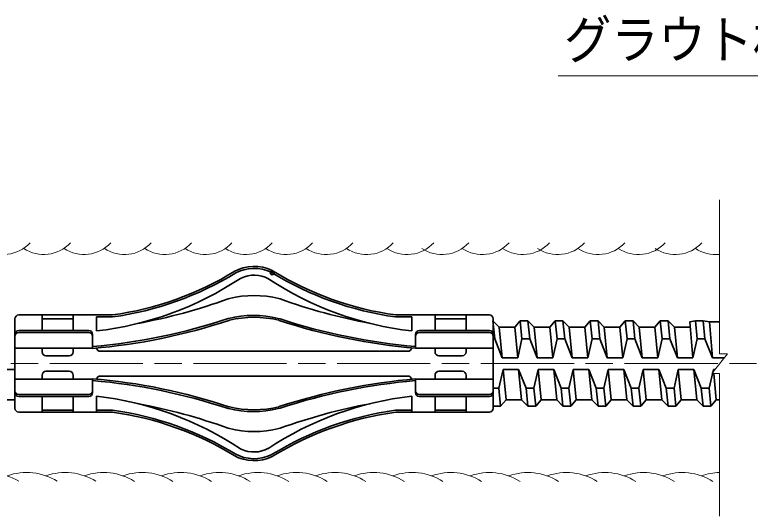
# Model space of a CAD drawing. Units: millimetres at full size, sheet at 1:2; details may follow other scales. Extents: x 2129 to 3811, y 1526 to 2714.
# Drawn here: x 2614 to 2803.4, y 2392.8 to 2521.9 of the extents above; entities that cross this region are included whole.
import ezdxf
from ezdxf.enums import TextEntityAlignment as Align

# ---------------------------------------------------------------- set-up
doc = ezdxf.new("R2010")
doc.units = ezdxf.units.MM
doc.header["$LTSCALE"] = 2
doc.header["$PDMODE"] = 32
doc.header["$PDSIZE"] = 1
doc.linetypes.add('CHAIN', pattern=[18.5, 12, -1.5, 3.5, -1.5])
for name, color, linetype, lineweight in [('1 外形線', 7, 'Continuous', 35), ('2 細い実線', 3, 'Continuous', 20), ('4中心線', 1, 'CHAIN', 15), ('6寸法線', 4, 'Continuous', 13)]:
    doc.layers.add(name, color=color, linetype=linetype, lineweight=lineweight)
doc.styles.add('ＭＳ Ｐゴシック', font='')
doc.styles.get('ＭＳ Ｐゴシック').set_extended_font_data('MS PGothic')

msp = doc.modelspace()

# ---------------------------------------------------------------- linework, layer by layer
at = {"layer": '1 外形線'}
for p, q in [((2680.359, 2455.507), (2680.088, 2455.639)), ((2680.305, 2456.089), (2680.62, 2455.934)), ((2672.37, 2454.154), (2672.168, 2454.059)), ((2669, 2448.773), (2669.314, 2448.887)), ((2682.376, 2448.781), (2682.062, 2448.887)), ((2614.103, 2443.641), (2614.103, 2420.641)), ((2639.188, 2444.641), (2615.103, 2444.641)), ((2639.188, 2444.641), (2615.103, 2444.641)), ((2621.103, 2440.641), (2621.103, 2444.641)), ((2629.103, 2443.641), (2621.103, 2443.641)), ((2629.103, 2440.641), (2629.103, 2444.641)), ((2639.188, 2444.141), (2635.103, 2444.141)), ((2635.103, 2443.699), (2635.103, 2444.141)), ((2635.103, 2443.699), (2635.103, 2441.544)), ((2668.992, 2443.73), (2669.129, 2443.748)), ((2669.178, 2443.258), (2669.314, 2443.274)), ((2682.365, 2443.648), (2681.877, 2443.748)), ((2682.18, 2443.235), (2682.062, 2443.274)), ((2712.119, 2444.146), (2716.273, 2444.146)), ((2712.188, 2444.641), (2736.273, 2444.641)), ((2716.273, 2444.146), (2716.273, 2440.533)), ((2722.273, 2440.641), (2722.273, 2444.641)), ((2722.273, 2443.641), (2730.273, 2443.641)), ((2730.273, 2440.641), (2730.273, 2444.641)), ((2737.273, 2443.641), (2737.273, 2420.641)), ((2635.103, 2441.544), (2635.103, 2440.529)), ((2716.273, 2441.544), (2716.273, 2440.533)), ((2737.167, 2443.098), (2738.784, 2441.498)), ((2737.642, 2438.481), (2737.167, 2443.098)), ((2742.797, 2441.498), (2738.784, 2441.498)), ((2739.548, 2433.631), (2738.784, 2441.498)), ((2744.191, 2443.098), (2742.797, 2441.498)), ((2743.562, 2433.631), (2742.797, 2441.498)), ((2746.191, 2443.098), (2744.191, 2443.098)), ((2744.666, 2438.48), (2744.191, 2443.098)), ((2746.191, 2443.098), (2747.807, 2441.498)), ((2746.666, 2438.481), (2746.191, 2443.098)), ((2751.821, 2441.498), (2747.807, 2441.497)), ((2748.572, 2433.631), (2747.807, 2441.498)), ((2753.215, 2443.098), (2751.821, 2441.498)), ((2752.585, 2433.631), (2751.821, 2441.498)), ((2753.689, 2438.48), (2753.215, 2443.098)), ((2755.214, 2443.097), (2753.215, 2443.098)), ((2755.214, 2443.097), (2756.831, 2441.497)), ((2755.69, 2438.48), (2755.214, 2443.097)), ((2760.844, 2441.497), (2756.831, 2441.497)), ((2757.595, 2433.631), (2756.831, 2441.497)), ((2762.238, 2443.098), (2760.844, 2441.497)), ((2761.609, 2433.631), (2760.844, 2441.497)), ((2762.713, 2438.479), (2762.238, 2443.098)), ((2764.238, 2443.097), (2762.238, 2443.098)), ((2764.713, 2438.48), (2764.238, 2443.097)), ((2764.238, 2443.097), (2765.855, 2441.497)), ((2766.619, 2433.631), (2765.855, 2441.497)), ((2769.868, 2441.497), (2765.855, 2441.497)), ((2771.262, 2443.097), (2769.868, 2441.497)), ((2770.633, 2433.63), (2769.868, 2441.497)), ((2771.737, 2438.479), (2771.262, 2443.097)), ((2773.262, 2443.097), (2771.262, 2443.097)), ((2773.737, 2438.48), (2773.262, 2443.097)), ((2773.262, 2443.097), (2774.879, 2441.497)), ((2778.892, 2441.497), (2774.878, 2441.497)), ((2775.643, 2433.63), (2774.879, 2441.497)), ((2780.286, 2443.097), (2778.892, 2441.497)), ((2779.656, 2433.63), (2778.892, 2441.497)), ((2782.286, 2443.097), (2780.286, 2443.097)), ((2780.761, 2438.479), (2780.286, 2443.097)), ((2782.761, 2438.48), (2782.286, 2443.097)), ((2782.286, 2443.097), (2783.902, 2441.497)), ((2784.666, 2433.63), (2783.902, 2441.497)), ((2787.916, 2441.497), (2783.902, 2441.497)), ((2789.309, 2443.097), (2787.916, 2442.879)), ((2788.68, 2433.63), (2787.916, 2442.879)), ((2791.309, 2443.097), (2789.309, 2443.097)), ((2789.784, 2438.479), (2789.309, 2443.097)), ((2791.785, 2438.48), (2791.309, 2443.097)), ((2791.309, 2443.097), (2792.926, 2442.879)), ((2793.69, 2433.63), (2792.926, 2442.879)), ((2795.546, 2442.879), (2792.926, 2442.879)), ((2633.103, 2440.641), (2615.103, 2440.641)), ((2633.103, 2440.141), (2615.103, 2440.141)), ((2634.103, 2439.641), (2634.103, 2436.141)), ((2717.273, 2439.641), (2717.273, 2436.141)), ((2718.273, 2440.641), (2736.273, 2440.641)), ((2718.273, 2440.141), (2736.273, 2440.141)), ((2737.642, 2438.481), (2739.548, 2433.631)), ((2744.666, 2438.48), (2743.562, 2433.631)), ((2744.666, 2438.48), (2746.666, 2438.481)), ((2746.666, 2438.481), (2748.572, 2433.631)), ((2753.689, 2438.48), (2752.585, 2433.631)), ((2753.689, 2438.48), (2755.69, 2438.48)), ((2755.69, 2438.48), (2757.595, 2433.631)), ((2762.713, 2438.479), (2761.609, 2433.631)), ((2762.713, 2438.479), (2764.713, 2438.48)), ((2764.713, 2438.48), (2766.619, 2433.631)), ((2771.737, 2438.479), (2770.633, 2433.63)), ((2771.737, 2438.479), (2773.737, 2438.48)), ((2773.737, 2438.48), (2775.643, 2433.63)), ((2780.761, 2438.479), (2779.656, 2433.63)), ((2780.761, 2438.479), (2782.761, 2438.48)), ((2782.761, 2438.48), (2784.666, 2433.63)), ((2789.784, 2438.479), (2788.68, 2433.63)), ((2789.784, 2438.479), (2791.785, 2438.48)), ((2791.785, 2438.48), (2793.69, 2433.63)), ((2634.103, 2436.141), (2614.103, 2436.141)), ((2621.103, 2435.141), (2621.103, 2436.141)), ((2629.103, 2436.141), (2629.103, 2435.141)), ((2717.273, 2436.141), (2737.273, 2436.141)), ((2722.273, 2436.141), (2722.273, 2435.141)), ((2730.273, 2435.141), (2730.273, 2436.141)), ((2628.103, 2434.141), (2622.103, 2434.141)), ((2675.688, 2435.294), (2636.103, 2435.294)), ((2675.688, 2435.294), (2715.273, 2435.294)), ((2723.273, 2434.141), (2729.273, 2434.141)), ((2743.562, 2433.631), (2739.548, 2433.631)), ((2752.585, 2433.631), (2748.572, 2433.631)), ((2761.609, 2433.631), (2757.595, 2433.631)), ((2770.633, 2433.63), (2766.619, 2433.63)), ((2779.656, 2433.63), (2775.643, 2433.63)), ((2788.68, 2433.63), (2784.667, 2433.63)), ((2796.743, 2433.63), (2793.69, 2433.63)), ((2614.103, 2430.628), (2610.993, 2430.628)), ((2628.103, 2430.141), (2622.103, 2430.141)), ((2723.273, 2430.141), (2729.273, 2430.141)), ((2738.692, 2425.781), (2739.796, 2430.63)), ((2743.809, 2430.631), (2739.795, 2430.63)), ((2740.56, 2422.798), (2739.796, 2430.63)), ((2744.574, 2422.797), (2743.809, 2430.631)), ((2745.715, 2425.781), (2743.809, 2430.631)), ((2747.715, 2425.78), (2748.82, 2430.63)), ((2752.833, 2430.63), (2748.819, 2430.63)), ((2749.584, 2422.797), (2748.82, 2430.63)), ((2753.597, 2422.797), (2752.833, 2430.63)), ((2754.739, 2425.781), (2752.833, 2430.63)), ((2756.739, 2425.78), (2757.843, 2430.63)), ((2758.608, 2422.797), (2757.843, 2430.63)), ((2761.857, 2430.63), (2757.843, 2430.63)), ((2762.621, 2422.797), (2761.857, 2430.63)), ((2763.763, 2425.78), (2761.857, 2430.63)), ((2765.763, 2425.78), (2766.867, 2430.63)), ((2767.631, 2422.797), (2766.867, 2430.63)), ((2770.88, 2430.63), (2766.867, 2430.63)), ((2771.645, 2422.797), (2770.88, 2430.63)), ((2772.786, 2425.78), (2770.88, 2430.63)), ((2774.786, 2425.78), (2775.891, 2430.63)), ((2779.904, 2430.63), (2775.89, 2430.63)), ((2776.655, 2422.797), (2775.891, 2430.63)), ((2780.668, 2422.797), (2779.904, 2430.63)), ((2781.81, 2425.78), (2779.904, 2430.63)), ((2783.81, 2425.779), (2784.914, 2430.629)), ((2788.928, 2430.63), (2784.914, 2430.629)), ((2785.679, 2422.797), (2784.914, 2430.629)), ((2789.692, 2422.797), (2788.928, 2430.63)), ((2790.834, 2425.78), (2788.928, 2430.63)), ((2792.834, 2425.78), (2793.938, 2430.629)), ((2794.351, 2430.629), (2793.938, 2430.629)), ((2634.103, 2428.141), (2614.103, 2428.141)), ((2621.103, 2428.141), (2621.103, 2429.141)), ((2629.103, 2429.141), (2629.103, 2428.141)), ((2634.103, 2428.141), (2634.112, 2428.246)), ((2634.103, 2428.141), (2634.103, 2424.641)), ((2675.688, 2428.914), (2636.103, 2428.914)), ((2675.688, 2428.914), (2715.273, 2428.914)), ((2717.273, 2428.141), (2717.27, 2428.177)), ((2717.273, 2428.141), (2737.273, 2428.141)), ((2717.273, 2428.141), (2717.273, 2424.641)), ((2722.273, 2429.141), (2722.273, 2428.141)), ((2730.273, 2428.141), (2730.273, 2429.141)), ((2794.703, 2422.797), (2794.021, 2429.62)), ((2737.273, 2425.781), (2738.692, 2425.781)), ((2739.166, 2421.198), (2738.692, 2425.781)), ((2745.715, 2425.781), (2747.715, 2425.78)), ((2746.19, 2421.198), (2745.715, 2425.781)), ((2748.19, 2421.198), (2747.715, 2425.78)), ((2755.214, 2421.198), (2754.739, 2425.781)), ((2754.739, 2425.781), (2756.739, 2425.78)), ((2757.214, 2421.197), (2756.739, 2425.78)), ((2764.238, 2421.198), (2763.763, 2425.78)), ((2763.763, 2425.78), (2765.763, 2425.78)), ((2766.238, 2421.197), (2765.763, 2425.78)), ((2772.786, 2425.78), (2774.786, 2425.78)), ((2773.262, 2421.198), (2772.786, 2425.78)), ((2775.261, 2421.197), (2774.786, 2425.78)), ((2782.285, 2421.197), (2781.81, 2425.78)), ((2781.81, 2425.78), (2783.81, 2425.779)), ((2784.285, 2421.197), (2783.81, 2425.779)), ((2791.309, 2421.197), (2790.834, 2425.78)), ((2790.834, 2425.78), (2792.834, 2425.78)), ((2793.309, 2421.197), (2792.834, 2425.78)), ((2614.103, 2422.795), (2611.758, 2422.796)), ((2633.103, 2424.141), (2615.103, 2424.141)), ((2633.103, 2423.641), (2615.103, 2423.641)), ((2621.103, 2423.641), (2621.103, 2419.641)), ((2629.103, 2423.641), (2629.103, 2419.641)), ((2635.103, 2423.753), (2635.103, 2419.641)), ((2716.273, 2423.749), (2716.273, 2419.641)), ((2718.273, 2424.141), (2736.273, 2424.141)), ((2718.273, 2423.641), (2736.273, 2423.641)), ((2722.273, 2423.641), (2722.273, 2419.641)), ((2730.273, 2423.641), (2730.273, 2419.641)), ((2739.166, 2421.198), (2740.56, 2422.798)), ((2744.574, 2422.797), (2740.56, 2422.798)), ((2746.19, 2421.198), (2744.574, 2422.797)), ((2748.19, 2421.198), (2749.584, 2422.797)), ((2753.597, 2422.797), (2749.584, 2422.797)), ((2755.214, 2421.198), (2753.597, 2422.797)), ((2757.214, 2421.197), (2758.608, 2422.797)), ((2762.621, 2422.797), (2758.607, 2422.797)), ((2764.238, 2421.198), (2762.621, 2422.797)), ((2766.238, 2421.197), (2767.631, 2422.797)), ((2771.645, 2422.797), (2767.631, 2422.797)), ((2773.262, 2421.198), (2771.645, 2422.797)), ((2775.261, 2421.197), (2776.655, 2422.797)), ((2780.668, 2422.797), (2776.655, 2422.797)), ((2782.285, 2421.197), (2780.668, 2422.797)), ((2784.285, 2421.197), (2785.679, 2422.797)), ((2789.692, 2422.797), (2785.679, 2422.797)), ((2791.309, 2421.197), (2789.692, 2422.797)), ((2793.309, 2421.197), (2794.703, 2422.797)), ((2795.545, 2422.797), (2794.702, 2422.797)), ((2668.992, 2420.553), (2669.129, 2420.535)), ((2669.178, 2421.024), (2669.314, 2421.009)), ((2682.365, 2420.634), (2681.877, 2420.535)), ((2682.18, 2421.047), (2682.062, 2421.009)), ((2739.166, 2421.198), (2737.166, 2421.198)), ((2748.19, 2421.198), (2746.19, 2421.198)), ((2757.214, 2421.197), (2755.214, 2421.198)), ((2766.238, 2421.197), (2764.238, 2421.198)), ((2775.261, 2421.197), (2773.262, 2421.198)), ((2784.285, 2421.197), (2782.285, 2421.197)), ((2793.309, 2421.197), (2791.309, 2421.197)), ((2639.188, 2419.641), (2615.103, 2419.641)), ((2629.103, 2420.141), (2621.103, 2420.141)), ((2639.188, 2420.141), (2635.103, 2420.141)), ((2712.188, 2420.141), (2716.273, 2420.141)), ((2712.188, 2419.641), (2736.273, 2419.641)), ((2722.273, 2420.141), (2730.273, 2420.141)), ((2669, 2415.51), (2669.314, 2415.396)), ((2682.062, 2415.396), (2682.376, 2415.501)), ((2672.167, 2410.22), (2672.37, 2410.129)), ((2680.088, 2408.644), (2680.359, 2408.775)), ((2680.305, 2408.193), (2680.62, 2408.349))]:
    msp.add_line(p, q, dxfattribs=at)
for centre, radius, start, end in [((2675.688, 2446.482), 10.659, 64.33057, 118.79455), ((2675.688, 2446.482), 10.159, 64.33057, 118.79455), ((2628.044, 2525.565), 81.687, 277.84068, 301.52457), ((2628.044, 2525.565), 82.187, 277.84068, 301.52457), ((2675.688, 2447.25), 7.659, 61.20545, 115.66943), ((2723.331, 2525.565), 82.187, 238.47543, 262.15932), ((2723.331, 2525.565), 81.687, 238.47543, 262.15932), ((2625.396, 2524.658), 84.687, 276.58154, 303.52457), ((2725.981, 2524.662), 84.687, 236.47543, 263.41738), ((2675.688, 2423.035), 26.626, 76.14958, 103.85042), ((2617.646, 2591.789), 151.957, 280.65703, 289.75203), ((2733.729, 2591.798), 151.957, 250.24797, 259.31284), ((2615.103, 2443.641), 1, 90, 180), ((2621.022, 2587.916), 151.957, 274.93826, 288.40203), ((2675.503, 2417.896), 26.626, 76.14958, 103.85042), ((2675.688, 2417.422), 26.626, 76.14958, 103.85042), ((2729.958, 2587.96), 151.957, 251.74797, 265.21151), ((2736.273, 2443.641), 1, 0, 90), ((2621.208, 2587.444), 151.957, 274.87129, 288.40203), ((2729.773, 2587.547), 151.957, 251.74797, 265.28031), ((2615.103, 2439.641), 1, 90, 180), ((2615.103, 2439.141), 1, 90, 180), ((2633.103, 2439.641), 1, 0, 90), ((2633.103, 2439.141), 1, 0, 90), ((2718.273, 2439.641), 1, 90, 180), ((2718.273, 2439.141), 1, 90, 180), ((2736.273, 2439.641), 1, 0, 90), ((2736.273, 2439.141), 1, 0, 90), ((2636.103, 2436.294), 1, 189.72537, 270), ((2715.273, 2436.294), 1, 270, 354.10486), ((2622.103, 2435.141), 1, 180, 270), ((2628.103, 2435.141), 1, 270, 0), ((2723.273, 2435.141), 1, 180, 270), ((2729.273, 2435.141), 1, 270, 0), ((2622.103, 2429.141), 1, 90, 180), ((2628.103, 2429.141), 1, 0, 90), ((2723.273, 2429.141), 1, 90, 180), ((2729.273, 2429.141), 1, 0, 90), ((2621.208, 2276.838), 151.957, 71.59797, 85.12871), ((2636.103, 2427.914), 1, 90, 166.0498), ((2729.773, 2276.735), 151.957, 94.71969, 108.25203), ((2715.273, 2427.914), 1, 10.0985, 90), ((2621.022, 2276.366), 151.957, 71.59797, 85.06174), ((2729.958, 2276.322), 151.957, 94.78849, 108.25203), ((2615.103, 2425.141), 1, 180, 270), ((2615.103, 2424.641), 1, 180, 270), ((2633.103, 2425.141), 1, 270, 0), ((2633.103, 2424.641), 1, 270, 0), ((2718.273, 2425.141), 1, 180, 270), ((2718.273, 2424.641), 1, 180, 270), ((2736.273, 2425.141), 1, 270, 0), ((2736.273, 2424.641), 1, 270, 0), ((2625.396, 2339.624), 84.687, 56.47543, 83.41846), ((2725.981, 2339.62), 84.687, 96.58262, 123.52457), ((2615.103, 2420.641), 1, 180, 270), ((2617.646, 2272.493), 151.957, 70.24797, 79.34297), ((2675.688, 2446.86), 26.626, 256.14958, 283.85042), ((2733.729, 2272.485), 151.957, 100.68716, 109.75203), ((2736.273, 2420.641), 1, 270, 0), ((2628.044, 2338.717), 81.687, 58.47543, 82.15932), ((2628.044, 2338.717), 82.187, 58.47543, 82.15932), ((2675.503, 2446.386), 26.626, 256.14958, 283.85042), ((2723.331, 2338.717), 82.187, 97.84068, 121.52457), ((2723.331, 2338.717), 81.687, 97.84068, 121.52457), ((2675.688, 2441.247), 26.626, 256.14958, 283.85042), ((2675.688, 2417.032), 7.659, 244.33057, 298.79455), ((2675.688, 2417.8), 10.659, 241.20545, 295.66943), ((2675.688, 2417.8), 10.159, 241.20545, 295.66943)]:
    msp.add_arc(centre, radius, start, end, dxfattribs=at)
msp.add_point((2680.359, 2455.507), dxfattribs=at)
at = {"layer": '2 細い実線'}
for p, q in [((2795.546, 2474.276), (2795.545, 2434.636)), ((2793.546, 2429.62), (2797.545, 2434.636)), ((2795.545, 2434.636), (2797.545, 2434.636)), ((2795.545, 2429.619), (2793.546, 2429.62)), ((2795.545, 2392.829), (2795.545, 2429.619))]:
    msp.add_line(p, q, dxfattribs=at)
for centre, radius, start, end in [((2611.161, 2469.567), 9.363, 236.29887, 317.16546), ((2621.551, 2469.566), 9.363, 236.29887, 317.16546), ((2631.942, 2469.566), 9.363, 236.29887, 317.16546), ((2642.332, 2469.565), 9.363, 236.29887, 317.16546), ((2652.722, 2469.565), 9.363, 236.29887, 317.16546), ((2663.112, 2469.564), 9.363, 236.29887, 317.16546), ((2673.502, 2469.564), 9.363, 236.29887, 317.16546), ((2683.892, 2469.564), 9.363, 236.29887, 317.16546), ((2694.282, 2469.563), 9.363, 236.29887, 317.16546), ((2704.672, 2469.563), 9.363, 236.29887, 317.16546), ((2715.062, 2469.562), 9.363, 236.29887, 317.16546), ((2724.072, 2469.561), 9.363, 236.29887, 317.16546), ((2734.462, 2469.561), 9.363, 236.29887, 317.16546), ((2744.852, 2469.56), 9.363, 236.29887, 317.16546), ((2753.862, 2469.559), 9.363, 236.29887, 317.16546), ((2764.252, 2469.558), 9.363, 236.29887, 317.16546), ((2774.642, 2469.558), 9.363, 236.29887, 317.16546), ((2784.112, 2469.557), 9.363, 236.29887, 317.16546), ((2794.502, 2469.556), 9.363, 236.29887, 276.39804), ((2607.164, 2389.149), 14.948, 58.00557, 109.39837), ((2617.094, 2389.148), 14.948, 58.00557, 109.39837), ((2627.024, 2389.148), 14.948, 58.00557, 109.39837), ((2636.954, 2389.147), 14.948, 58.00557, 109.39837), ((2646.884, 2389.146), 14.948, 58.00557, 109.39837), ((2656.814, 2389.146), 14.948, 58.00557, 109.39837), ((2666.744, 2389.145), 14.948, 58.00557, 109.39837), ((2676.674, 2389.145), 14.948, 58.00557, 109.39837), ((2686.604, 2389.144), 14.948, 58.00557, 109.39837), ((2696.534, 2389.143), 14.948, 58.00557, 109.39837), ((2706.464, 2389.142), 14.948, 58.00557, 109.39837), ((2716.394, 2389.142), 14.948, 58.00557, 109.39837), ((2726.325, 2389.141), 14.948, 58.00557, 109.39837), ((2736.255, 2389.14), 14.948, 58.00557, 109.39837), ((2746.185, 2389.14), 14.948, 58.00557, 109.39837), ((2756.115, 2389.139), 14.948, 58.00557, 109.39837), ((2766.045, 2389.138), 14.948, 58.00557, 109.39837), ((2775.975, 2389.137), 14.948, 58.00557, 109.39837), ((2785.905, 2389.137), 14.948, 58.00557, 109.39837), ((2795.835, 2389.136), 14.948, 91.10823, 109.39837)]:
    msp.add_arc(centre, radius, start, end, dxfattribs=at)
at = {"layer": '4中心線'}
msp.add_line((3572.058, 2432.149), (2342.591, 2432.137), dxfattribs=at)
at = {"layer": '6寸法線'}
msp.add_lwpolyline([(2838.025, 2452.414), (2836.248, 2457.088), (2817.565, 2506.218), (2753.989, 2506.218)], dxfattribs=at)

# ---------------------------------------------------------------- texts
at = {"layer": '6寸法線', "color": 7, "style": 'ＭＳ Ｐゴシック', "width": 0.9}
msp.add_text('グラウト材', height=9.897, dxfattribs=at).set_placement((2755.511, 2507.618), align=Align.BOTTOM_LEFT)

doc.saveas('drawing.dxf')
